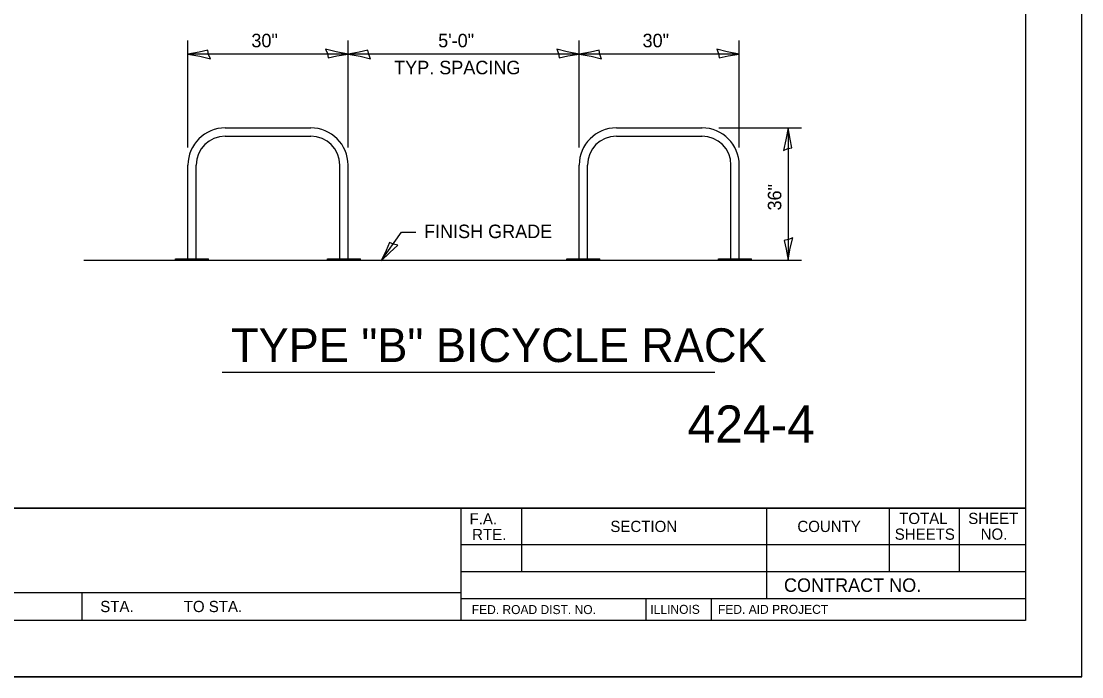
# Model space of a CAD drawing. Extents: x 1875357 to 1890680, y 2257528 to 2269761.
# Drawn here: x 1886785.5 to 1887257.4, y 2262718.5 to 2263010 of the extents above; entities that cross this region are included whole.
import ezdxf

# ---------------------------------------------------------------- set-up
doc = ezdxf.new("R2010")
doc.units = 0
for name, color, linetype in [('Level 1', 7, 'Continuous'), ('Level 24', 7, 'Continuous'), ('Level 63', 7, 'Continuous'), ('ROW_PR_Notes', 7, 'Continuous'), ('Sheets_50 Reference Boundary', 7, 'Continuous'), ('Sheets_General Details', 7, 'Continuous'), ('Sheets_Printer Plotting Border', 7, 'Continuous')]:
    doc.layers.add(name, color=color, linetype=linetype)

msp = doc.modelspace()

# ---------------------------------------------------------------- linework, layer by layer
at = {"layer": 'Level 24'}
msp.add_line((1886874.96, 2262854.01), (1887094.13, 2262854.01), dxfattribs=at)
for points in [[(1886920.91, 2262997.54), (1886921.72, 2262995.62), (1886922.04, 2262993.77), (1886925.91, 2262994.58), (1886930.91, 2262995.45), (1886925.57, 2262996.42)], [(1887023.76, 2262997.54), (1887024.57, 2262995.62), (1887024.88, 2262993.77), (1887028.75, 2262994.58), (1887033.75, 2262995.45), (1887028.42, 2262996.42)], [(1887094.98, 2262997.54), (1887095.79, 2262995.62), (1887096.11, 2262993.77), (1887099.98, 2262994.58), (1887104.98, 2262995.45), (1887099.64, 2262996.42)], [(1886869.68, 2262993.35), (1886868.87, 2262995.28), (1886868.55, 2262997.12), (1886864.68, 2262996.31), (1886859.68, 2262995.45), (1886865.02, 2262994.48)], [(1886940.9, 2262993.35), (1886940.09, 2262995.28), (1886939.78, 2262997.12), (1886935.91, 2262996.31), (1886930.91, 2262995.45), (1886936.24, 2262994.48)], [(1887043.75, 2262993.35), (1887042.94, 2262995.28), (1887042.62, 2262997.12), (1887038.75, 2262996.31), (1887033.75, 2262995.45), (1887039.09, 2262994.48)], [(1887124.61, 2262952.61), (1887126.54, 2262953.43), (1887128.38, 2262953.74), (1887127.57, 2262957.61), (1887126.71, 2262962.61), (1887125.74, 2262957.28)], [(1887128.8, 2262913.73), (1887126.88, 2262912.92), (1887125.03, 2262912.6), (1887125.84, 2262908.73), (1887126.71, 2262903.73), (1887127.68, 2262909.07)], [(1886953.13, 2262910.39), (1886951.1, 2262910.86), (1886949.42, 2262911.68), (1886947.81, 2262908.07), (1886945.59, 2262903.51), (1886949.5, 2262907.27)]]:
    msp.add_lwpolyline(points, close=True, dxfattribs=at)
at = {"layer": 'ROW_PR_Notes'}
for p, q in [((1886859.68, 2262953.84), (1886859.68, 2263001.45)), ((1886930.91, 2262953.84), (1886930.91, 2263001.45)), ((1887033.75, 2262953.84), (1887033.75, 2263001.45)), ((1887104.98, 2262953.84), (1887104.98, 2263001.45)), ((1886930.91, 2262995.45), (1886859.68, 2262995.45)), ((1887033.75, 2262995.45), (1886930.91, 2262995.45)), ((1887104.98, 2262995.45), (1887033.75, 2262995.45)), ((1886876.24, 2262962.61), (1886914.35, 2262962.61)), ((1887050.31, 2262962.61), (1887088.42, 2262962.61)), ((1887095.94, 2262962.61), (1887132.71, 2262962.61)), ((1887126.71, 2262962.61), (1887126.71, 2262903.73)), ((1886876.24, 2262958.93), (1886914.35, 2262958.93)), ((1887050.31, 2262958.93), (1887088.42, 2262958.93)), ((1886859.68, 2262904.35), (1886859.68, 2262946.05)), ((1886863.36, 2262904.35), (1886863.36, 2262946.05)), ((1886927.23, 2262904.35), (1886927.23, 2262946.05)), ((1886930.91, 2262904.35), (1886930.91, 2262946.05)), ((1887033.75, 2262904.35), (1887033.75, 2262946.05)), ((1887037.43, 2262904.35), (1887037.43, 2262946.05)), ((1887101.3, 2262904.35), (1887101.3, 2262946.05)), ((1887104.98, 2262904.35), (1887104.98, 2262946.05)), ((1886945.59, 2262903.51), (1886954.75, 2262916.21)), ((1886954.75, 2262916.21), (1886961.05, 2262916.21)), ((1886813.38, 2262903.73), (1887127.93, 2262903.73)), ((1886854.16, 2262904.35), (1886868.88, 2262904.35)), ((1886854.16, 2262903.73), (1886854.16, 2262904.35)), ((1886868.88, 2262903.73), (1886868.88, 2262904.35)), ((1886921.71, 2262904.35), (1886936.43, 2262904.35)), ((1886921.71, 2262903.73), (1886921.71, 2262904.35)), ((1886936.43, 2262903.73), (1886936.43, 2262904.35)), ((1887028.23, 2262904.35), (1887042.95, 2262904.35)), ((1887028.23, 2262903.73), (1887028.23, 2262904.35)), ((1887042.95, 2262903.73), (1887042.95, 2262904.35)), ((1887095.78, 2262904.35), (1887110.5, 2262904.35)), ((1887095.78, 2262903.73), (1887095.78, 2262904.35)), ((1887110.5, 2262903.73), (1887110.5, 2262904.35)), ((1887122.26, 2262903.73), (1887132.71, 2262903.73))]:
    msp.add_line(p, q, dxfattribs=at)
for centre, radius, start, end in [((1886876.25, 2262946.05), 16.56, 90, 180), ((1886914.35, 2262946.05), 16.56, 0, 90), ((1887050.31, 2262946.05), 16.56, 90, 180), ((1887088.41, 2262946.05), 16.56, 0, 90), ((1886876.25, 2262946.05), 12.88, 90, 180), ((1886914.35, 2262946.05), 12.88, 0, 90), ((1887050.31, 2262946.05), 12.88, 90, 180), ((1887088.41, 2262946.05), 12.88, 0, 90)]:
    msp.add_arc(centre, radius, start, end, dxfattribs=at)
at = {"layer": 'Sheets_50 Reference Boundary'}
msp.add_lwpolyline([(1885657.4, 2263793.54), (1887232.4, 2263793.54), (1887232.4, 2262793.55), (1885657.4, 2262793.55)], close=True, dxfattribs=at)
at = {"layer": 'Sheets_General Details'}
for p, q in [((1887257.4, 2262718.55), (1887257.4, 2263818.55)), ((1885657.4, 2262793.55), (1887232.4, 2262793.55)), ((1886981.12, 2262793.55), (1886981.12, 2262743.55)), ((1887008.12, 2262793.55), (1887008.12, 2262765.29)), ((1887117.12, 2262793.55), (1887117.12, 2262753.29)), ((1887171.73, 2262793.55), (1887171.73, 2262765.29)), ((1887202.77, 2262793.55), (1887202.77, 2262765.29)), ((1886981.12, 2262777.29), (1887232.4, 2262777.29)), ((1886981.12, 2262765.29), (1887232.4, 2262765.29)), ((1886596.12, 2262756.05), (1886981.12, 2262756.05)), ((1886812.4, 2262756.05), (1886812.4, 2262743.55)), ((1886981.12, 2262753.29), (1887232.4, 2262753.29)), ((1887063.48, 2262753.29), (1887063.48, 2262743.55)), ((1887092.48, 2262753.29), (1887092.48, 2262743.55)), ((1887257.4, 2262718.55), (1885557.4, 2262718.55))]:
    msp.add_line(p, q, dxfattribs=at)
msp.add_lwpolyline([(1885657.4, 2263793.55), (1887232.4, 2263793.55), (1887232.4, 2262743.55), (1885657.4, 2262743.55)], close=True, dxfattribs=at)
at = {"layer": 'Sheets_Printer Plotting Border'}
msp.add_lwpolyline([(1885557.4, 2262718.55), (1887257.4, 2262718.55), (1887257.4, 2263818.55), (1885557.4, 2263818.55)], close=True, dxfattribs=at)

# ---------------------------------------------------------------- texts
at = {"layer": 'Level 1'}
msp.add_text('424-4', height=16.56, dxfattribs=at).set_placement((1887082, 2262822.63))
at = {"layer": 'Level 24'}
msp.add_text('TYPE "B" BICYCLE RACK', height=15, dxfattribs=at).set_placement((1886878.86, 2262858.49))
at = {"layer": 'Level 63'}
for s, p in [('30"', (1886887.9, 2262998.45)), ('5\'-0"', (1886971.02, 2262998.45)), ('30"', (1887061.97, 2262998.45))]:
    msp.add_text(s, height=6, dxfattribs=at).set_placement(p)
msp.add_text('36"', height=6, rotation=90, dxfattribs=at).set_placement((1887123.71, 2262925.87))
at = {"layer": 'ROW_PR_Notes'}
for s, p in [('TYP. SPACING', (1886951.43, 2262986.45)), ('FINISH GRADE', (1886964.72, 2262913.59))]:
    msp.add_text(s, height=6, dxfattribs=at).set_placement(p)
at = {"layer": 'Sheets_General Details'}
for s, height, p in [('F.A. ', 5, (1886984.98, 2262786.29)), ('TOTAL', 4.999, (1887176.15, 2262786.47)), ('SHEET', 4.999, (1887206.88, 2262786.47)), ('SECTION', 4.999, (1887047.63, 2262782.91)), ('COUNTY', 4.999, (1887130.85, 2262782.91)), ('RTE.', 5, (1886986.13, 2262779.29)), ('SHEETS', 4.999, (1887174.18, 2262779.47)), ('NO.', 4.999, (1887212.39, 2262779.47)), ('CONTRACT NO.      ', 6, (1887124.89, 2262756.29)), ('STA.            TO STA.            ', 5, (1886820.65, 2262747.3)), ('FED. ROAD DIST. NO.  ', 4, (1886985.95, 2262746.42)), ('ILLINOIS', 4, (1887065.44, 2262746.52)), ('FED. AID PROJECT', 4, (1887095.52, 2262746.52))]:
    msp.add_text(s, height=height, dxfattribs=at).set_placement(p)

doc.saveas('drawing.dxf')
